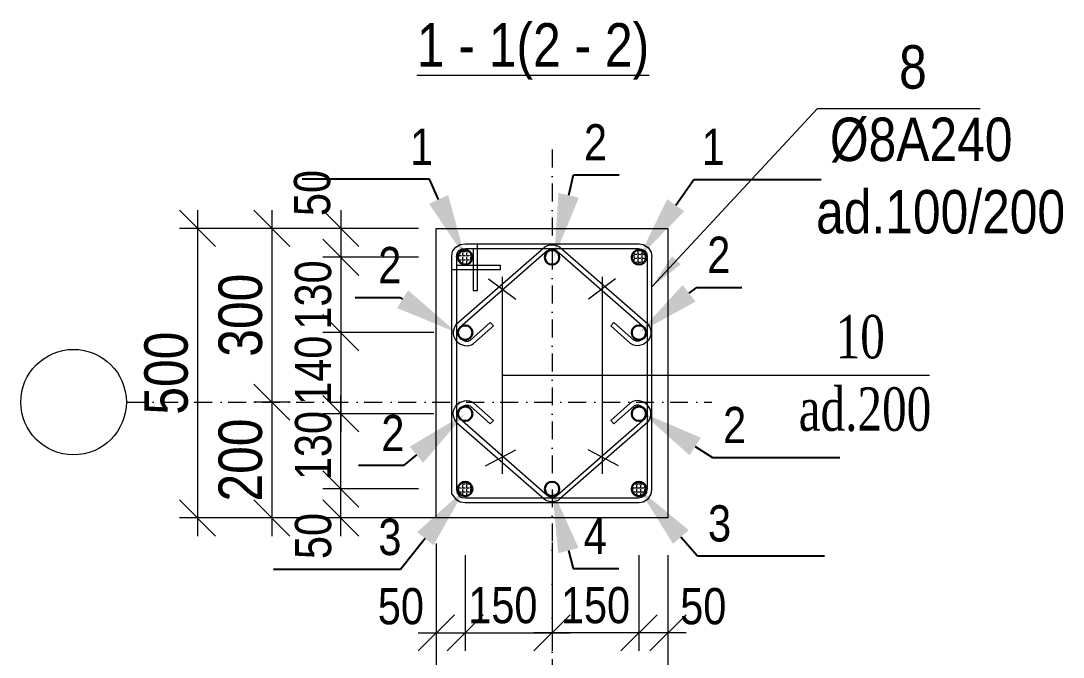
# Model space of a CAD drawing. Header units: millimetres. Extents: x -149347 to 251215, y -2929184 to -2541447.
# Drawn here: x -15316 to -8117, y -2694369 to -2689974 of the extents above; entities that cross this region are included whole.
import ezdxf
from ezdxf import colors
from ezdxf.entities.mleader import LeaderData, LeaderLine
from ezdxf.math import Vec2, Vec3

# ---------------------------------------------------------------- set-up
doc = ezdxf.new("R2010")
doc.units = ezdxf.units.MM
doc.linetypes.add('CENTER', pattern=[1524, 952.5, -190.5, 190.5, -190.5])
doc.linetypes.add('Dot & Dashed', pattern=[469.194434, 246.944437, -123.472219, 0, -98.777778])
for name, color, linetype, lineweight in [('Ishare xetleri', 95, 'Continuous', 5), ('Oxlar- - -', 84, 'CENTER', 5), ('Xamut', 5, 'Continuous', 15)]:
    doc.layers.add(name, color=color, linetype=linetype, lineweight=lineweight)
doc.layers.add('Text', color=7, linetype='Continuous')
doc.styles.add('400', font='times.ttf', dxfattribs={"width": 0.75, "height": 300})
doc.styles.add('style1', font='A3TI(LA).TTF', dxfattribs={"height": 400})
doc.styles.add('style6', font='ARIALN.TTF', dxfattribs={"height": 300})
doc.dimstyles.new('DIM_100', dxfattribs={"dimscale": 100, "dimtxt": 250, "dimasz": 2.5, "dimexe": 1.25, "dimexo": 0.625, "dimtad": 1, "dimdec": 0, "dimtxsty": 'style1', "dimblk": 'OBLIQUE', "dimcen": 2.5, "dimdle": 1.25, "dimclrd": 251, "dimclre": 251, "dimaunit": 1, "dimadec": 3, "dimazin": 0, "dimtfac": 1, "dimtdec": 0, "dimtmove": 1, "dimatfit": 3, "dimfxl": 1.25, "dimlwd": 5, "dimlwe": 5, "dimarcsym": 0})
pattern_1 = [(0, (-1734877.308, -91230.29), (0, 27.94), [20.32, -7.62]), (90, (-1734877.308, -91230.29), (-27.94, 2e-15), [20.32, -7.62])]
pattern_2 = [(0, (-1734877.308, -92030.277), (0, 27.94), [20.32, -7.62]), (90, (-1734877.308, -92030.277), (-27.94, 2e-15), [20.32, -7.62])]
pattern_3 = [(0, (-1736077.308, -91230.29), (0, 27.94), [20.32, -7.62]), (90, (-1736077.308, -91230.29), (-27.94, 2e-15), [20.32, -7.62])]
pattern_4 = [(0, (-10997, -2691557.412), (0, 27.94), [20.32, -7.62]), (90, (-10997, -2691557.412), (-27.94, 2e-15), [20.32, -7.62])]

# ---------------------------------------------------------------- blocks, each defined once
blk = doc.blocks.new('_Oblique')
at = {"color": 0, "linetype": 'ByBlock', "lineweight": -2}
blk.add_line((-0.5, -0.5), (0.5, 0.5), dxfattribs=at)
blk = doc.blocks.new('*D1496')
at = {"color": 251, "lineweight": 5, "ltscale": 15, "transparency": 16777216}
for p, q in [((-12447, -2693584.4), (-12447, -2695409.9)), ((-10847, -2693759.4), (-10847, -2695409.9))]:
    blk.add_line(p, q, dxfattribs=at)
at = {"color": 251, "linetype": 'ByBlock', "lineweight": 5, "ltscale": 15, "transparency": 16777216}
blk.add_line((-10722, -2695284.9), (-12572, -2695284.9), dxfattribs=at)
at = {"layer": 'Defpoints', "color": 0, "lineweight": 15, "ltscale": 15, "transparency": 16777216}
for p in [(-12447, -2693521.9), (-10847, -2693696.9), (-12447, -2695284.9)]:
    blk.add_point(p, dxfattribs=at)
at = {"color": 251, "lineweight": 5, "ltscale": 15, "transparency": 16777216, "xscale": 250, "yscale": 250, "zscale": 250, "rotation": 180}
blk.add_blockref('_Oblique', (-12447, -2695284.9), dxfattribs=at)
at = {"color": 251, "lineweight": 5, "ltscale": 15, "transparency": 16777216, "xscale": 250, "yscale": 250, "zscale": 250}
blk.add_blockref('_Oblique', (-10847, -2695284.9), dxfattribs=at)
at = {"color": 0, "lineweight": 15, "ltscale": 15, "transparency": 16777216, "insert": (-11647, -2695069.2), "char_height": 300, "attachment_point": 5, "style": 'style6'}
blk.add_mtext('400', dxfattribs=at)
blk = doc.blocks.new('*D1497')
at = {"color": 251, "lineweight": 5, "ltscale": 15, "transparency": 16777216}
for p, q in [((-12447, -2693584.4), (-12447, -2695409.9)), ((-10847, -2693759.4), (-10847, -2695409.9))]:
    blk.add_line(p, q, dxfattribs=at)
at = {"color": 251, "linetype": 'ByBlock', "lineweight": 5, "ltscale": 15, "transparency": 16777216}
blk.add_line((-10722, -2695284.9), (-12572, -2695284.9), dxfattribs=at)
at = {"layer": 'Defpoints', "color": 0, "lineweight": 15, "ltscale": 15, "transparency": 16777216}
for p in [(-12447, -2693521.9), (-10847, -2693696.9), (-12447, -2695284.9)]:
    blk.add_point(p, dxfattribs=at)
at = {"color": 251, "lineweight": 5, "ltscale": 15, "transparency": 16777216, "xscale": 250, "yscale": 250, "zscale": 250, "rotation": 180}
blk.add_blockref('_Oblique', (-12447, -2695284.9), dxfattribs=at)
at = {"color": 251, "lineweight": 5, "ltscale": 15, "transparency": 16777216, "xscale": 250, "yscale": 250, "zscale": 250}
blk.add_blockref('_Oblique', (-10847, -2695284.9), dxfattribs=at)
at = {"color": 0, "lineweight": 15, "ltscale": 15, "transparency": 16777216, "insert": (-11647, -2695069.2), "char_height": 300, "attachment_point": 5, "style": 'style6'}
blk.add_mtext('400', dxfattribs=at)
blk = doc.blocks.new('*D1498')
at = {"color": 251, "lineweight": 5, "ltscale": 15, "transparency": 16777216}
for p, q in [((-12447, -2693665.6), (-12447, -2694326.4)), ((-12247, -2693665.6), (-12247, -2694326.4))]:
    blk.add_line(p, q, dxfattribs=at)
at = {"color": 251, "linetype": 'ByBlock', "lineweight": 5, "ltscale": 15, "transparency": 16777216}
blk.add_line((-12572, -2694201.4), (-12122, -2694201.4), dxfattribs=at)
at = {"layer": 'Defpoints', "color": 0, "lineweight": 15, "ltscale": 15, "transparency": 16777216}
for p in [(-12447, -2693603.1), (-12247, -2693603.1), (-12247, -2694201.4)]:
    blk.add_point(p, dxfattribs=at)
at = {"color": 251, "lineweight": 5, "ltscale": 15, "transparency": 16777216, "xscale": 250, "yscale": 250, "zscale": 250, "rotation": 180}
blk.add_blockref('_Oblique', (-12447, -2694201.4), dxfattribs=at)
at = {"color": 251, "lineweight": 5, "ltscale": 15, "transparency": 16777216, "xscale": 250, "yscale": 250, "zscale": 250}
blk.add_blockref('_Oblique', (-12247, -2694201.4), dxfattribs=at)
at = {"color": 0, "lineweight": 15, "ltscale": 15, "transparency": 16777216, "insert": (-12691.2, -2694018.5), "char_height": 300, "attachment_point": 5, "style": 'style6'}
blk.add_mtext('{\\H0.83333x;50}', dxfattribs=at)
blk = doc.blocks.new('*D1501')
at = {"color": 251, "lineweight": 5, "ltscale": 15, "transparency": 16777216}
for p, q in [((-11047, -2693665.6), (-11047, -2694326.4)), ((-10847, -2693665.6), (-10847, -2694326.4))]:
    blk.add_line(p, q, dxfattribs=at)
at = {"color": 251, "linetype": 'ByBlock', "lineweight": 5, "ltscale": 15, "transparency": 16777216}
blk.add_line((-10722, -2694201.4), (-11172, -2694201.4), dxfattribs=at)
at = {"layer": 'Defpoints', "color": 0, "lineweight": 15, "ltscale": 15, "transparency": 16777216}
for p in [(-11047, -2693603.1), (-10847, -2693603.1), (-11047, -2694201.4)]:
    blk.add_point(p, dxfattribs=at)
at = {"color": 251, "lineweight": 5, "ltscale": 15, "transparency": 16777216, "xscale": 250, "yscale": 250, "zscale": 250, "rotation": 180}
blk.add_blockref('_Oblique', (-11047, -2694201.4), dxfattribs=at)
at = {"color": 251, "lineweight": 5, "ltscale": 15, "transparency": 16777216, "xscale": 250, "yscale": 250, "zscale": 250}
blk.add_blockref('_Oblique', (-10847, -2694201.4), dxfattribs=at)
at = {"color": 0, "lineweight": 15, "ltscale": 15, "transparency": 16777216, "insert": (-10602.8, -2694018.5), "char_height": 300, "attachment_point": 5, "style": 'style6'}
blk.add_mtext('{\\H0.83333x;50}', dxfattribs=at)
blk = doc.blocks.new('*D1502')
at = {"color": 251, "linetype": 'ByBlock', "lineweight": 5, "ltscale": 15, "transparency": 16777216}
blk.add_line((-13582.7, -2691282.4), (-13582.7, -2692732.4), dxfattribs=at)
at = {"color": 251, "lineweight": 5, "ltscale": 15, "transparency": 16777216}
for p, q in [((-13441.8, -2691407.4), (-13707.7, -2691407.4)), ((-13456, -2692607.4), (-13707.7, -2692607.4))]:
    blk.add_line(p, q, dxfattribs=at)
at = {"layer": 'Defpoints', "color": 0, "lineweight": 15, "ltscale": 15, "transparency": 16777216}
for p in [(-13379.3, -2691407.4), (-13582.7, -2692607.4), (-13393.5, -2692607.4)]:
    blk.add_point(p, dxfattribs=at)
at = {"color": 251, "lineweight": 5, "ltscale": 15, "transparency": 16777216, "xscale": 250, "yscale": 250, "zscale": 250}
for p, rotation in [((-13582.7, -2691407.4), 90), ((-13582.7, -2692607.4), 270)]:
    blk.add_blockref('_Oblique', p, dxfattribs=dict(at, rotation=rotation))
at = {"color": 0, "lineweight": 15, "ltscale": 15, "transparency": 16777216, "insert": (-13798.4, -2692007.4), "char_height": 300, "attachment_point": 5, "rotation": 90, "style": 'style6'}
blk.add_mtext('300', dxfattribs=at)
blk = doc.blocks.new('*D1503')
at = {"color": 251, "linetype": 'ByBlock', "lineweight": 5, "ltscale": 15, "transparency": 16777216}
blk.add_line((-14095.4, -2691282.4), (-14095.4, -2693532.4), dxfattribs=at)
at = {"color": 251, "lineweight": 5, "ltscale": 15, "transparency": 16777216}
for p, q in [((-12570, -2691407.4), (-14220.4, -2691407.4)), ((-12395, -2693407.4), (-14220.4, -2693407.4))]:
    blk.add_line(p, q, dxfattribs=at)
at = {"layer": 'Defpoints', "color": 0, "lineweight": 15, "ltscale": 15, "transparency": 16777216}
for p in [(-12507.5, -2691407.4), (-14095.4, -2693407.4), (-12332.5, -2693407.4)]:
    blk.add_point(p, dxfattribs=at)
at = {"color": 251, "lineweight": 5, "ltscale": 15, "transparency": 16777216, "xscale": 250, "yscale": 250, "zscale": 250}
for p, rotation in [((-14095.4, -2691407.4), 90), ((-14095.4, -2693407.4), 270)]:
    blk.add_blockref('_Oblique', p, dxfattribs=dict(at, rotation=rotation))
at = {"color": 0, "lineweight": 15, "ltscale": 15, "transparency": 16777216, "insert": (-14311.1, -2692407.4), "char_height": 300, "attachment_point": 5, "rotation": 90, "style": 'style6'}
blk.add_mtext('500', dxfattribs=at)
blk = doc.blocks.new('*D1504')
at = {"color": 251, "linetype": 'ByBlock', "lineweight": 5, "ltscale": 15, "transparency": 16777216}
blk.add_line((-13105.9, -2691282.4), (-13105.9, -2691732.4), dxfattribs=at)
at = {"color": 251, "lineweight": 5, "ltscale": 15, "transparency": 16777216}
for p, q in [((-12570.1, -2691407.4), (-13230.9, -2691407.4)), ((-12570.1, -2691607.4), (-13230.9, -2691607.4))]:
    blk.add_line(p, q, dxfattribs=at)
at = {"layer": 'Defpoints', "color": 0, "lineweight": 15, "ltscale": 15, "transparency": 16777216}
for p in [(-12507.6, -2691407.4), (-13105.9, -2691607.4), (-12507.6, -2691607.4)]:
    blk.add_point(p, dxfattribs=at)
at = {"color": 251, "lineweight": 5, "ltscale": 15, "transparency": 16777216, "xscale": 250, "yscale": 250, "zscale": 250}
for p, rotation in [((-13105.9, -2691407.4), 90), ((-13105.9, -2691607.4), 270)]:
    blk.add_blockref('_Oblique', p, dxfattribs=dict(at, rotation=rotation))
at = {"color": 0, "lineweight": 15, "ltscale": 15, "transparency": 16777216, "insert": (-13303.2, -2691163.2), "char_height": 300, "attachment_point": 5, "rotation": 90, "style": 'style6'}
blk.add_mtext('{\\H0.83333x;50}', dxfattribs=at)
blk = doc.blocks.new('*D1505')
at = {"color": 251, "linetype": 'ByBlock', "lineweight": 5, "ltscale": 15, "transparency": 16777216}
blk.add_line((-13582.7, -2692482.4), (-13582.7, -2693532.4), dxfattribs=at)
at = {"color": 251, "lineweight": 5, "ltscale": 15, "transparency": 16777216}
for p, q in [((-13502, -2692607.4), (-13707.7, -2692607.4)), ((-13502, -2693407.4), (-13707.7, -2693407.4))]:
    blk.add_line(p, q, dxfattribs=at)
at = {"layer": 'Defpoints', "color": 0, "lineweight": 15, "ltscale": 15, "transparency": 16777216}
for p in [(-13439.5, -2692607.4), (-13582.7, -2693407.4), (-13439.5, -2693407.4)]:
    blk.add_point(p, dxfattribs=at)
at = {"color": 251, "lineweight": 5, "ltscale": 15, "transparency": 16777216, "xscale": 250, "yscale": 250, "zscale": 250}
for p, rotation in [((-13582.7, -2692607.4), 90), ((-13582.7, -2693407.4), 270)]:
    blk.add_blockref('_Oblique', p, dxfattribs=dict(at, rotation=rotation))
at = {"color": 0, "lineweight": 15, "ltscale": 15, "transparency": 16777216, "insert": (-13798.4, -2693007.4), "char_height": 300, "attachment_point": 5, "rotation": 90, "style": 'style6'}
blk.add_mtext('200', dxfattribs=at)
blk = doc.blocks.new('*D1506')
at = {"color": 251, "linetype": 'ByBlock', "lineweight": 5, "ltscale": 15, "transparency": 16777216}
blk.add_line((-13105.9, -2693532.4), (-13105.9, -2693082.4), dxfattribs=at)
at = {"color": 251, "lineweight": 5, "ltscale": 15, "transparency": 16777216}
for p, q in [((-12570.1, -2693207.4), (-13230.9, -2693207.4)), ((-12570.1, -2693407.4), (-13230.9, -2693407.4))]:
    blk.add_line(p, q, dxfattribs=at)
at = {"layer": 'Defpoints', "color": 0, "lineweight": 15, "ltscale": 15, "transparency": 16777216}
for p in [(-13105.9, -2693207.4), (-12507.6, -2693207.4), (-12507.6, -2693407.4)]:
    blk.add_point(p, dxfattribs=at)
at = {"color": 251, "lineweight": 5, "ltscale": 15, "transparency": 16777216, "xscale": 250, "yscale": 250, "zscale": 250}
for p, rotation in [((-13105.9, -2693207.4), 90), ((-13105.9, -2693407.4), 270)]:
    blk.add_blockref('_Oblique', p, dxfattribs=dict(at, rotation=rotation))
at = {"color": 0, "lineweight": 15, "ltscale": 15, "transparency": 16777216, "insert": (-13296, -2693532.4), "char_height": 300, "attachment_point": 5, "rotation": 90, "style": 'style6'}
blk.add_mtext('{\\H0.83333x;50}', dxfattribs=at)
blk = doc.blocks.new('*D1507')
at = {"color": 251, "lineweight": 5, "ltscale": 15, "transparency": 16777216}
for p, q in [((-11647, -2693577.8), (-11647, -2694326.4)), ((-12247, -2693665.6), (-12247, -2694326.4))]:
    blk.add_line(p, q, dxfattribs=at)
at = {"color": 251, "linetype": 'ByBlock', "lineweight": 5, "ltscale": 15, "transparency": 16777216}
blk.add_line((-12372, -2694201.4), (-11522, -2694201.4), dxfattribs=at)
at = {"layer": 'Defpoints', "color": 0, "lineweight": 15, "ltscale": 15, "transparency": 16777216}
for p in [(-11647, -2693515.3), (-12247, -2693603.1), (-11647, -2694201.4)]:
    blk.add_point(p, dxfattribs=at)
at = {"color": 251, "lineweight": 5, "ltscale": 15, "transparency": 16777216, "xscale": 250, "yscale": 250, "zscale": 250, "rotation": 180}
blk.add_blockref('_Oblique', (-12247, -2694201.4), dxfattribs=at)
at = {"color": 251, "lineweight": 5, "ltscale": 15, "transparency": 16777216, "xscale": 250, "yscale": 250, "zscale": 250}
blk.add_blockref('_Oblique', (-11647, -2694201.4), dxfattribs=at)
at = {"color": 0, "lineweight": 15, "ltscale": 15, "transparency": 16777216, "insert": (-11987, -2694011.3), "char_height": 300, "attachment_point": 5, "style": 'style6'}
blk.add_mtext('{\\H0.83333x;150}', dxfattribs=at)
blk = doc.blocks.new('*D1508')
at = {"color": 251, "lineweight": 5, "ltscale": 15, "transparency": 16777216}
for p, q in [((-11647, -2693577.8), (-11647, -2694326.4)), ((-11047, -2693665.6), (-11047, -2694326.4))]:
    blk.add_line(p, q, dxfattribs=at)
at = {"color": 251, "linetype": 'ByBlock', "lineweight": 5, "ltscale": 15, "transparency": 16777216}
blk.add_line((-10922, -2694201.4), (-11772, -2694201.4), dxfattribs=at)
at = {"layer": 'Defpoints', "color": 0, "lineweight": 15, "ltscale": 15, "transparency": 16777216}
for p in [(-11647, -2693515.3), (-11047, -2693603.1), (-11647, -2694201.4)]:
    blk.add_point(p, dxfattribs=at)
at = {"color": 251, "lineweight": 5, "ltscale": 15, "transparency": 16777216, "xscale": 250, "yscale": 250, "zscale": 250, "rotation": 180}
blk.add_blockref('_Oblique', (-11647, -2694201.4), dxfattribs=at)
at = {"color": 251, "lineweight": 5, "ltscale": 15, "transparency": 16777216, "xscale": 250, "yscale": 250, "zscale": 250}
blk.add_blockref('_Oblique', (-11047, -2694201.4), dxfattribs=at)
at = {"color": 0, "lineweight": 15, "ltscale": 15, "transparency": 16777216, "insert": (-11347, -2694011.3), "char_height": 300, "attachment_point": 5, "style": 'style6'}
blk.add_mtext('{\\H0.83333x;150}', dxfattribs=at)
blk = doc.blocks.new('*D1509')
at = {"color": 251, "linetype": 'ByBlock', "lineweight": 5, "ltscale": 15, "transparency": 16777216}
blk.add_line((-13105.9, -2691482.4), (-13105.9, -2692252.4), dxfattribs=at)
at = {"color": 251, "lineweight": 5, "ltscale": 15, "transparency": 16777216}
for p, q in [((-12570.1, -2691607.4), (-13230.9, -2691607.4)), ((-12464.2, -2692127.4), (-13230.9, -2692127.4))]:
    blk.add_line(p, q, dxfattribs=at)
at = {"layer": 'Defpoints', "color": 0, "lineweight": 15, "ltscale": 15, "transparency": 16777216}
for p in [(-12507.6, -2691607.4), (-13105.9, -2692127.4), (-12401.7, -2692127.4)]:
    blk.add_point(p, dxfattribs=at)
at = {"color": 251, "lineweight": 5, "ltscale": 15, "transparency": 16777216, "xscale": 250, "yscale": 250, "zscale": 250}
for p, rotation in [((-13105.9, -2691607.4), 90), ((-13105.9, -2692127.4), 270)]:
    blk.add_blockref('_Oblique', p, dxfattribs=dict(at, rotation=rotation))
at = {"color": 0, "lineweight": 15, "ltscale": 15, "transparency": 16777216, "insert": (-13296, -2691867.4), "char_height": 300, "attachment_point": 5, "rotation": 90, "style": 'style6'}
blk.add_mtext('{\\H0.83333x;130}', dxfattribs=at)
blk = doc.blocks.new('*D1510')
at = {"color": 251, "linetype": 'ByBlock', "lineweight": 5, "ltscale": 15, "transparency": 16777216}
blk.add_line((-13105.9, -2693332.5), (-13105.9, -2692562.4), dxfattribs=at)
at = {"color": 251, "lineweight": 5, "ltscale": 15, "transparency": 16777216}
for p, q in [((-12464.2, -2692687.4), (-13230.9, -2692687.4)), ((-12570.1, -2693207.5), (-13230.9, -2693207.5))]:
    blk.add_line(p, q, dxfattribs=at)
at = {"layer": 'Defpoints', "color": 0, "lineweight": 15, "ltscale": 15, "transparency": 16777216}
for p in [(-13105.9, -2692687.4), (-12401.7, -2692687.4), (-12507.6, -2693207.5)]:
    blk.add_point(p, dxfattribs=at)
at = {"color": 251, "lineweight": 5, "ltscale": 15, "transparency": 16777216, "xscale": 250, "yscale": 250, "zscale": 250}
for p, rotation in [((-13105.9, -2692687.4), 90), ((-13105.9, -2693207.5), 270)]:
    blk.add_blockref('_Oblique', p, dxfattribs=dict(at, rotation=rotation))
at = {"color": 0, "lineweight": 15, "ltscale": 15, "transparency": 16777216, "insert": (-13296, -2692907.4), "char_height": 300, "attachment_point": 5, "rotation": 90, "style": 'style6'}
blk.add_mtext('{\\H0.83333x;130}', dxfattribs=at)
blk = doc.blocks.new('*D1511')
at = {"color": 251, "linetype": 'ByBlock', "lineweight": 5, "ltscale": 15, "transparency": 16777216}
blk.add_line((-13105.9, -2692002.4), (-13105.9, -2692812.4), dxfattribs=at)
at = {"color": 251, "lineweight": 5, "ltscale": 15, "transparency": 16777216}
for p, q in [((-12570.1, -2692127.4), (-13230.9, -2692127.4)), ((-12464.2, -2692687.4), (-13230.9, -2692687.4))]:
    blk.add_line(p, q, dxfattribs=at)
at = {"layer": 'Defpoints', "color": 0, "lineweight": 15, "ltscale": 15, "transparency": 16777216}
for p in [(-12507.6, -2692127.4), (-13105.9, -2692687.4), (-12401.7, -2692687.4)]:
    blk.add_point(p, dxfattribs=at)
at = {"color": 251, "lineweight": 5, "ltscale": 15, "transparency": 16777216, "xscale": 250, "yscale": 250, "zscale": 250}
for p, rotation in [((-13105.9, -2692127.4), 90), ((-13105.9, -2692687.4), 270)]:
    blk.add_blockref('_Oblique', p, dxfattribs=dict(at, rotation=rotation))
at = {"color": 0, "lineweight": 15, "ltscale": 15, "transparency": 16777216, "insert": (-13296, -2692387.4), "char_height": 300, "attachment_point": 5, "rotation": 90, "style": 'style6'}
blk.add_mtext('{\\H0.83333x;140}', dxfattribs=at)

msp = doc.modelspace()

# ---------------------------------------------------------------- hatches: boundary and pattern name
at = {"layer": 'Xamut'}
h = msp.add_hatch(dxfattribs=at)
h.set_pattern_fill('ANGLE', color=0, scale=4, style=0)
h.set_pattern_definition(pattern_2)
edge = h.paths.add_edge_path()
edge.add_arc((-12247.00078, -2691607.41177), 50, 0, 360)
h = msp.add_hatch(dxfattribs=at)
h.set_pattern_fill('ANGLE', color=0, scale=4, style=0)
h.set_pattern_definition(pattern_2)
edge = h.paths.add_edge_path()
edge.add_arc((-12247.00078, -2691607.41177), 50, 0, 360)
h = msp.add_hatch(dxfattribs=at)
h.set_pattern_fill('ANGLE', color=0, scale=4, style=0)
h.set_pattern_definition(pattern_4)
edge = h.paths.add_edge_path()
edge.add_arc((-11047.00078, -2691607.41177), 50, 0, 360)
h = msp.add_hatch(dxfattribs=at)
h.set_pattern_fill('ANGLE', color=0, scale=4, style=0)
h.set_pattern_definition(pattern_4)
edge = h.paths.add_edge_path()
edge.add_arc((-11047.00078, -2691607.41177), 50, 0, 360)
h = msp.add_hatch(dxfattribs=at)
h.set_pattern_fill('ANGLE', color=0, scale=4, style=0)
h.set_pattern_definition(pattern_1)
edge = h.paths.add_edge_path()
edge.add_arc((-12247.00078, -2693207.42562), 50, 0, 360)
h = msp.add_hatch(dxfattribs=at)
h.set_pattern_fill('ANGLE', color=0, scale=4, style=0)
h.set_pattern_definition(pattern_1)
edge = h.paths.add_edge_path()
edge.add_arc((-12247.00078, -2693207.42562), 50, 0, 360)
h = msp.add_hatch(dxfattribs=at)
h.set_pattern_fill('ANGLE', color=0, scale=4, style=0)
h.set_pattern_definition(pattern_3)
edge = h.paths.add_edge_path()
edge.add_arc((-11047.00078, -2693207.42562), 50, 0, 360)
h = msp.add_hatch(dxfattribs=at)
h.set_pattern_fill('ANGLE', color=0, scale=4, style=0)
h.set_pattern_definition(pattern_3)
edge = h.paths.add_edge_path()
edge.add_arc((-11047.00078, -2693207.42562), 50, 0, 360)

# ---------------------------------------------------------------- linework, layer by layer
at = {"color": 7, "lineweight": 15, "ltscale": 20}
msp.add_lwpolyline([(-12447.00078, -2691407.41177), (-10847.00078, -2691407.41177), (-10847.00078, -2693407.42562), (-12447.00078, -2693407.42562), (-12447.00078, -2691407.41177)], dxfattribs=at)
at = {"color": 1, "lineweight": 15, "ltscale": 15}
for points in [[(-12085.91224, -2691756.26665), (-11897.62666, -2691895.42709)], [(-11992.20765, -2691742.60044), (-11992.20765, -2693101.83703)], [(-11208.08933, -2691756.26665), (-11396.37491, -2691895.42709)], [(-11301.79392, -2691742.60044), (-11301.79392, -2693101.83703)], [(-11992.20765, -2692422.21874), (-9040.75851, -2692422.21874)], [(-12105.8338, -2693046.38995), (-11896.40689, -2692937.75679)], [(-11188.16777, -2693046.38995), (-11397.59468, -2692937.75679)]]:
    msp.add_lwpolyline(points, dxfattribs=at)
at = {"layer": 'Ishare xetleri', "color": 251, "lineweight": 9}
for p, q in [((-12334.02917, -2691565.53086), (-12310.85955, -2691536.20122)), ((-12334.02917, -2691565.53086), (-12310.85955, -2691536.20122)), ((-12310.85955, -2691536.20122), (-12282.24741, -2691518.25628)), ((-12310.85955, -2691536.20122), (-12282.24741, -2691518.25628)), ((-12289.17522, -2691560.37419), (-12271.41232, -2691549.23366)), ((-12289.17522, -2691560.37419), (-12271.41232, -2691549.23366)), ((-12282.24741, -2691518.25628), (-12247.31516, -2691514.29975)), ((-12282.24741, -2691518.25628), (-12247.31516, -2691514.29975)), ((-12271.41232, -2691549.23366), (-12245.50873, -2691546.29975)), ((-12271.41232, -2691549.23366), (-12245.50873, -2691546.29975)), ((-11049.28425, -2691546.29975), (-11028.44365, -2691550.00304)), ((-11049.28425, -2691546.29975), (-11028.44365, -2691550.00304)), ((-11046.46321, -2691514.29975), (-11017.0652, -2691519.52366)), ((-11046.46321, -2691514.29975), (-11017.0652, -2691519.52366)), ((-11028.44365, -2691550.00304), (-11006.47707, -2691563.13247)), ((-11028.44365, -2691550.00304), (-11006.47707, -2691563.13247)), ((-11017.0652, -2691519.52366), (-10983.89797, -2691539.34772)), ((-11017.0652, -2691519.52366), (-10983.89797, -2691539.34772)), ((-10983.89797, -2691539.34772), (-10962.28648, -2691571.57465)), ((-10983.89797, -2691539.34772), (-10962.28648, -2691571.57465)), ((-12338.29217, -2691601.11444), (-12334.02917, -2691565.53086)), ((-12338.29217, -2691601.11444), (-12334.02917, -2691565.53086)), ((-12306.29217, -2691603.02445), (-12303.32905, -2691578.29104)), ((-12306.29217, -2691603.02445), (-12303.32905, -2691578.29104)), ((-12303.32905, -2691578.29104), (-12289.17522, -2691560.37419)), ((-12303.32905, -2691578.29104), (-12289.17522, -2691560.37419)), ((-11006.47707, -2691563.13247), (-10993.14303, -2691583.0161)), ((-11006.47707, -2691563.13247), (-10993.14303, -2691583.0161)), ((-10993.14303, -2691583.0161), (-10990.44659, -2691605.48532)), ((-10993.14303, -2691583.0161), (-10990.44659, -2691605.48532)), ((-10962.28648, -2691571.57465), (-10958.44659, -2691603.57209)), ((-10962.28648, -2691571.57465), (-10958.44659, -2691603.57209)), ((-12338.29217, -2693243.91015), (-12310.85955, -2693278.63616)), ((-12338.29217, -2693243.91015), (-12310.85955, -2693278.63616)), ((-12310.85955, -2693278.63616), (-12282.24741, -2693296.58111)), ((-12310.85955, -2693278.63616), (-12282.24741, -2693296.58111)), ((-12306.29217, -2693211.81293), (-12303.32905, -2693236.54634)), ((-12306.29217, -2693211.81293), (-12303.32905, -2693236.54634)), ((-12303.32905, -2693236.54634), (-12289.17522, -2693254.4632)), ((-12303.32905, -2693236.54634), (-12289.17522, -2693254.4632)), ((-12289.17522, -2693254.4632), (-12271.41232, -2693265.60372)), ((-12289.17522, -2693254.4632), (-12271.41232, -2693265.60372)), ((-12271.41232, -2693265.60372), (-12245.50873, -2693268.53764)), ((-12271.41232, -2693265.60372), (-12245.50873, -2693268.53764)), ((-11049.28425, -2693268.53764), (-11028.44365, -2693264.83434)), ((-11049.28425, -2693268.53764), (-11028.44365, -2693264.83434)), ((-11028.44365, -2693264.83434), (-11006.47707, -2693251.70491)), ((-11028.44365, -2693264.83434), (-11006.47707, -2693251.70491)), ((-11017.0652, -2693295.31372), (-10983.89797, -2693275.48966)), ((-11017.0652, -2693295.31372), (-10983.89797, -2693275.48966)), ((-11006.47707, -2693251.70491), (-10993.14303, -2693231.82128)), ((-11006.47707, -2693251.70491), (-10993.14303, -2693231.82128)), ((-10993.14303, -2693231.82128), (-10990.44659, -2693209.35207)), ((-10993.14303, -2693231.82128), (-10990.44659, -2693209.35207)), ((-10983.89797, -2693275.48966), (-10962.28648, -2693243.26274)), ((-10983.89797, -2693275.48966), (-10962.28648, -2693243.26274)), ((-10962.28648, -2693243.26274), (-10958.44659, -2693211.2653)), ((-10962.28648, -2693243.26274), (-10958.44659, -2693211.2653)), ((-12282.24741, -2693296.58111), (-12247.31516, -2693300.53764)), ((-12282.24741, -2693296.58111), (-12247.31516, -2693300.53764)), ((-11046.46321, -2693300.53764), (-11017.0652, -2693295.31372)), ((-11046.46321, -2693300.53764), (-11017.0652, -2693295.31372))]:
    msp.add_line(p, q, dxfattribs=at)
at = {"layer": 'Ishare xetleri', "color": 251, "lineweight": 9, "ltscale": 50}
for p, q in [((-12308.68104, -2692069.65009), (-11701.63262, -2691538.37132)), ((-12247.31516, -2691514.29975), (-11046.46321, -2691514.29975)), ((-12247.31516, -2691514.29975), (-11046.46321, -2691514.29975)), ((-12245.50873, -2691546.29975), (-11049.28425, -2691546.29975)), ((-12245.50873, -2691546.29975), (-11049.28425, -2691546.29975)), ((-10985.32043, -2692069.65029), (-11592.3687, -2691538.37134)), ((-12338.29217, -2693243.91015), (-12338.29217, -2691601.11444)), ((-12338.29217, -2693243.91015), (-12338.29217, -2691601.11444)), ((-12306.29217, -2691603.02445), (-12306.29217, -2693211.81293)), ((-12306.29217, -2691603.02445), (-12306.29217, -2693211.81293)), ((-11680.31287, -2691562.23486), (-12287.3613, -2692093.51363)), ((-11613.68845, -2691562.23487), (-11006.64018, -2692093.51382)), ((-10990.44659, -2691605.48532), (-10990.44659, -2693209.35207)), ((-10990.44659, -2691605.48532), (-10990.44659, -2693209.35207)), ((-10958.44659, -2693211.2653), (-10958.44659, -2691603.57209)), ((-10958.44659, -2693211.2653), (-10958.44659, -2691603.57209)), ((-12308.68109, -2692745.18731), (-11701.63275, -2693276.46617)), ((-11680.313, -2693252.60264), (-12287.36134, -2692721.32378)), ((-11613.68857, -2693252.60264), (-11006.64023, -2692721.32378)), ((-10985.32048, -2692745.18731), (-11592.36882, -2693276.46617)), ((-12245.50873, -2693268.53764), (-11049.28425, -2693268.53764)), ((-12245.50873, -2693268.53764), (-11049.28425, -2693268.53764)), ((-12247.31516, -2693300.53764), (-11046.46321, -2693300.53764)), ((-12247.31516, -2693300.53764), (-11046.46321, -2693300.53764))]:
    msp.add_line(p, q, dxfattribs=at)
for points in [[(-12193.17018, -2691546.29975), (-12193.17018, -2691835.91421), (-12161.17018, -2691835.91421), (-12161.17018, -2691514.29975)], [(-12193.17018, -2691546.29975), (-12193.17018, -2691835.91421), (-12161.17018, -2691835.91421), (-12161.17018, -2691514.29975)], [(-12306.29217, -2691661.24237), (-12004.83687, -2691661.24237), (-12004.83687, -2691693.24237), (-12338.29217, -2691693.24237)], [(-12306.29217, -2691661.24237), (-12004.83687, -2691661.24237), (-12004.83687, -2691693.24237), (-12338.29217, -2691693.24237)], [(-12210.61448, -2692179.41759), (-12073.91549, -2692057.29036), (-12052.59575, -2692081.1539), (-12189.29473, -2692203.28113)], [(-11083.38703, -2692179.41775), (-11220.08597, -2692057.29048), (-11241.40573, -2692081.15401), (-11104.70678, -2692203.28128)], [(-12210.61451, -2692635.41983), (-12073.91554, -2692757.54708), (-12052.59579, -2692733.68355), (-12189.29476, -2692611.5563)], [(-11083.38706, -2692635.41983), (-11220.08602, -2692757.54708), (-11241.40577, -2692733.68355), (-11104.70681, -2692611.5563)]]:
    msp.add_lwpolyline(points, dxfattribs=at)
at = {"layer": 'Ishare xetleri', "color": 251}
msp.add_circle((-14951.49209, -2692607.43947), 364.34979, dxfattribs=at)
at = {"layer": 'Ishare xetleri', "color": 251, "lineweight": 9, "ltscale": 50}
for points in [[(-11701.63262, -2691538.37132), (-11674.22528, -2691514.38488), (-11619.77602, -2691514.38488), (-11592.3687, -2691538.37134)], [(-11680.31287, -2691562.23486), (-11663.60106, -2691547.60896), (-11630.40026, -2691547.60896), (-11613.68845, -2691562.23487)], [(-12308.68104, -2692069.65009), (-12375.59115, -2692157.07038), (-12269.64313, -2692254.82524), (-12189.29473, -2692203.28113)], [(-12287.3613, -2692093.51363), (-12327.09178, -2692156.27166), (-12250.39096, -2692205.64515), (-12210.61448, -2692179.41759)], [(-10985.32043, -2692069.65029), (-10918.41035, -2692157.07059), (-11024.35839, -2692254.82542), (-11104.70678, -2692203.28128)], [(-11006.64018, -2692093.51382), (-10966.90971, -2692156.27186), (-11043.61055, -2692205.64533), (-11083.38703, -2692179.41775)], [(-12308.68109, -2692745.18731), (-12375.59119, -2692657.76702), (-12269.64315, -2692560.01217), (-12189.29476, -2692611.5563)], [(-10985.32048, -2692745.18731), (-10918.41038, -2692657.76702), (-11024.35841, -2692560.01217), (-11104.70681, -2692611.5563)], [(-12287.36134, -2692721.32378), (-12327.09182, -2692658.56574), (-12250.39099, -2692609.19226), (-12210.61451, -2692635.41983)], [(-11006.64023, -2692721.32378), (-10966.90975, -2692658.56574), (-11043.61058, -2692609.19226), (-11083.38706, -2692635.41983)], [(-11701.63275, -2693276.46617), (-11674.22541, -2693300.45262), (-11619.77615, -2693300.45262), (-11592.36882, -2693276.46617)], [(-11680.313, -2693252.60264), (-11663.60119, -2693267.22854), (-11630.40038, -2693267.22854), (-11613.68857, -2693252.60264)]]:
    msp.add_open_spline(points, degree=3, dxfattribs=at)
at = {"layer": 'Oxlar- - -', "linetype": 'Dot & Dashed', "ltscale": 0.5}
for p, q in [((-11647.00078, -2690863.23853), (-11647.00078, -2695420.66527)), ((-14587.1423, -2692607.43947), (-10543.61944, -2692607.43947))]:
    msp.add_line(p, q, dxfattribs=at)
at = {"layer": 'Xamut', "lineweight": 30}
for centre in [(-12247.00078, -2691607.41177), (-12247.00078, -2691607.41177), (-11647.00078, -2691607.41177), (-11647.00078, -2691607.41177), (-11047.00078, -2691607.41177), (-11047.00078, -2691607.41177), (-12247.00078, -2692127.41177), (-11047.00078, -2692127.41177), (-12247.00078, -2692687.42562), (-11047.00078, -2692687.42562), (-12247.00078, -2693207.42562), (-12247.00078, -2693207.42562), (-11647.00078, -2693207.42562), (-11647.00078, -2693207.42562), (-11047.00078, -2693207.42562), (-11047.00078, -2693207.42562)]:
    msp.add_circle(centre, 50, dxfattribs=at)

# ---------------------------------------------------------------- texts
at = {"color": 7, "lineweight": 5, "ltscale": 15, "insert": (-12580.62753, -2689989.96039), "char_height": 300, "attachment_point": 1, "style": 'style6'}
msp.add_mtext_dynamic_manual_height_columns('{\\fArial Narrow|b0|i0|c238|p34;\\L1 - 1(2 - 2)}', width=10162.2055716, gutter_width=3519.63915, heights=[0], dxfattribs=at)
at = {"layer": 'Text', "char_height": 300, "attachment_point": 1}
for s, insert, style in [('    {\\fArial Narrow|b0|i0|c238|p34;  8\\P %%C8A240\\Pad.100/200 }', (-9823.91749, -2690142.33987), 'style6'), ('{\\fTimes New Roman|b0|i0|c238|p18;    10\\P ad.200}', (-10028.54096, -2692005.38419), '400')]:
    msp.add_mtext(s, dxfattribs=dict(at, insert=insert, style=style))

# ---------------------------------------------------------------- dimensions: what is measured, and where the dimension line sits
at = {"color": 7, "lineweight": 15, "ltscale": 15}
for base, p1, p2, angle, picture, middle in [((-13105.88457, -2691607.41177), (-12507.56975, -2691407.41177), (-12507.56975, -2691607.41177), 270, '*D1504', (-13113.07529, -2691163.19622)), ((-13105.88457, -2692127.41177), (-12507.56975, -2691607.41177), (-12401.7038, -2692127.41177), 270, '*D1509', (-13105.88457, -2691867.41177)), ((-13105.88457, -2692687.42562), (-12507.56975, -2692127.41177), (-12401.7038, -2692687.42562), 270, '*D1511', (-13105.88457, -2692387.41177)), ((-13105.88457, -2692687.42562), (-12507.56975, -2693207.45332), (-12401.7038, -2692687.42562), 90, '*D1510', (-13105.88457, -2692907.436)), ((-13105.88457, -2693207.42562), (-12507.56975, -2693407.42562), (-12507.56975, -2693207.42562), 90, '*D1506', (-13105.88457, -2693532.42562)), ((-11647.00078, -2694201.42284), (-11047.00078, -2693603.10802), (-11647.00078, -2693515.29482), 180, '*D1508', (-11347.00078, -2694201.42284)), ((-11047.00078, -2694201.42284), (-10847.00078, -2693603.10802), (-11047.00078, -2693603.10802), 180, '*D1501', (-10602.78523, -2694208.61357))]:
    dim = msp.add_linear_dim(base=base, p1=p1, p2=p2, angle=angle, text='{\\H0.83333x;<>}', dimstyle='DIM_100', override={"dimlfac": 0.25, "dimtxsty": 'style6'}, dxfattribs=at)
    dim.commit()
    dim.dimension.update_dxf_attribs({"geometry": picture, "text_midpoint": middle, "dimtype": 160})
for base, p1, p2, angle, picture, middle in [((-14095.40603, -2693407.42562), (-12507.45773, -2691407.41177), (-12332.47517, -2693407.42562), 270, '*D1503', (-14311.07793, -2692407.41869)), ((-13582.71047, -2692607.42562), (-13379.28897, -2691407.41177), (-13393.53528, -2692607.42562), 270, '*D1502', (-13798.38236, -2692007.41869)), ((-13582.69662, -2693407.42562), (-13439.538, -2692607.42562), (-13439.538, -2693407.42562), 270, '*D1505', (-13798.36851, -2693007.42562)), ((-12447.00078, -2695284.8554), (-10847.00078, -2693696.9071), (-12447.00078, -2693521.92453), 180, '*D1496', (-11647.00078, -2695069.18351)), ((-12447.00078, -2695284.8554), (-10847.00078, -2693696.9071), (-12447.00078, -2693521.92453), 180, '*D1497', (-11647.00078, -2695069.18351))]:
    dim = msp.add_linear_dim(base=base, p1=p1, p2=p2, angle=angle, dimstyle='DIM_100', override={"dimlfac": 0.25, "dimtxsty": 'style6'}, dxfattribs=at)
    dim.commit()
    dim.dimension.update_dxf_attribs({"geometry": picture, "text_midpoint": middle})
for base, p1, p2, picture, middle in [((-11647.00078, -2694201.42284), (-12247.00078, -2693603.10802), (-11647.00078, -2693515.29482), '*D1507', (-11987.00078, -2694201.42284)), ((-12247.00078, -2694201.42284), (-12447.00078, -2693603.10802), (-12247.00078, -2693603.10802), '*D1498', (-12691.21634, -2694208.61357))]:
    dim = msp.add_linear_dim(base=base, p1=p1, p2=p2, text='{\\H0.83333x;<>}', dimstyle='DIM_100', override={"dimlfac": 0.25, "dimtxsty": 'style6'}, dxfattribs=at)
    dim.commit()
    dim.dimension.update_dxf_attribs({"geometry": picture, "text_midpoint": middle, "dimtype": 160})

# ---------------------------------------------------------------- leaders
at = {"color": 7, "lineweight": 15, "ltscale": 80}
msp.add_leader([(-10958.44659, -2691810.92145), (-9813.47899, -2690578.87221), (-8691.61757, -2690578.87221)], dimstyle='DIM_100', override={"dimgap": 0.625, "dimtad": 0}, dxfattribs=at)
at = {"color": 3, "linetype": 'ByBlock', "lineweight": 9}
ml = msp.add_multileader_mtext('Standard', dxfattribs=at)
ml.set_content('{\\fArial Narrow|b0|i0|c238|p34;\\H0.83333x;\\C256; 2 \\H1.2x;      }', color=3, style='style6')
ml.set_leader_properties()
ml.build(insert=Vec2(0, 0))
ml.multileader.update_dxf_attribs({"text_left_attachment_type": 6, "text_right_attachment_type": 6, "dogleg_length": 0.36, "arrow_head_size": 440})
ctx = ml.context
ctx.base_point, ctx.char_height, ctx.arrow_head_size, ctx.landing_gap_size, ctx.plane_origin = Vec3(-11499.20191, -2691037.78763), 300, 440, 0.198, Vec3(-3709.16276, -2685437.93969)
ctx.left_attachment, ctx.right_attachment, ctx.text_align_type = 6, 6, 1
notes = []
notes.append((ctx, [(1, (1, 1, 0), (-11499.56191, -2691037.78763), (1, 0), 0.36, [(0, [(-11632.24467, -2691607.41177)], 0, [])])]))
ctx.mtext.insert, ctx.mtext.width, ctx.mtext.alignment, ctx.mtext.flow_direction = Vec3(-11387.13532, -2690687.78783), 312.58621, 2, 5
ml = msp.add_multileader_mtext('Standard', dxfattribs=at)
ml.set_content('{\\fArial Narrow|b0|i0|c238|p34;\\H0.83333x;\\C256; 1\\H1.2x;      }', color=3, style='style6')
ml.set_leader_properties()
ml.build(insert=Vec2(0, 0))
ml.multileader.update_dxf_attribs({"text_left_attachment_type": 6, "text_right_attachment_type": 6, "dogleg_length": 0.36, "arrow_head_size": 440})
ctx = ml.context
ctx.base_point, ctx.char_height, ctx.arrow_head_size, ctx.landing_gap_size, ctx.plane_origin = Vec3(-12681.0101, -2691068.62925), 300, 440, 0.198, Vec3(-4455.53389, -2685613.06492)
ctx.left_attachment, ctx.right_attachment, ctx.text_align_type = 6, 6, 1
notes.append((ctx, [(0, (1, 1, 0), (-12494.3749, -2691068.62925), (-1, 0), 0.36, [(0, [(-12247.00078, -2691607.41177)], 0, [])])]))
ctx.mtext.insert, ctx.mtext.alignment, ctx.mtext.flow_direction = Vec3(-12587.8725, -2690718.62945), 2, 5
ml = msp.add_multileader_mtext('Standard', dxfattribs=at)
ml.set_content('{\\fArial Narrow|b0|i0|c238|p34;\\H0.83333x;\\C256; 1\\H1.2x;      }', color=3, style='style6')
ml.set_leader_properties()
ml.build(insert=Vec2(0, 0))
ml.multileader.update_dxf_attribs({"text_left_attachment_type": 6, "text_right_attachment_type": 6, "dogleg_length": 0.36, "arrow_head_size": 440})
ctx = ml.context
ctx.base_point, ctx.char_height, ctx.arrow_head_size, ctx.landing_gap_size, ctx.plane_origin = Vec3(-10666.80294, -2691069.11517), 300, 440, 0.198, Vec3(-2454.86955, -2685613.06492)
ctx.left_attachment, ctx.right_attachment, ctx.text_align_type = 6, 6, 1
notes.append((ctx, [(1, (1, 1, 0), (-10667.16294, -2691069.11517), (1, 0), 0.36, [(0, [(-11046.82941, -2691607.41177)], 0, [])])]))
ctx.mtext.insert, ctx.mtext.alignment, ctx.mtext.flow_direction = Vec3(-10573.66534, -2690719.11537), 2, 5
ml = msp.add_multileader_mtext('Standard', dxfattribs=at)
ml.set_content('{\\fArial Narrow|b0|i0|c238|p34;\\H0.83333x;\\C256; 2\\H1.2x;      }', color=3, style='style6')
ml.set_leader_properties()
ml.build(insert=Vec2(0, 0))
ml.multileader.update_dxf_attribs({"text_left_attachment_type": 6, "text_right_attachment_type": 6, "dogleg_length": 0.36, "arrow_head_size": 440})
ctx = ml.context
ctx.base_point, ctx.char_height, ctx.arrow_head_size, ctx.landing_gap_size, ctx.plane_origin = Vec3(-10647.68713, -2691814.65605), 300, 440, 0.198, Vec3(-2048.8718, -2685940.31566)
ctx.left_attachment, ctx.right_attachment, ctx.text_align_type = 6, 6, 1
notes.append((ctx, [(1, (1, 1, 0), (-10648.04713, -2691814.65605), (1, 0), 0.36, [(0, [(-11047.00078, -2692127.41177)], 0, [])])]))
ctx.mtext.insert, ctx.mtext.width, ctx.mtext.alignment, ctx.mtext.flow_direction = Vec3(-10535.62055, -2691464.65625), 307.054329, 2, 5
ml = msp.add_multileader_mtext('Standard', dxfattribs=at)
ml.set_content('{\\fArial Narrow|b0|i0|c238|p34;\\H0.83333x;\\C256; 2\\H1.2x;      }', color=3, style='style6')
ml.set_leader_properties()
ml.build(insert=Vec2(0, 0))
ml.multileader.update_dxf_attribs({"text_left_attachment_type": 6, "text_right_attachment_type": 6, "dogleg_length": 0.36, "arrow_head_size": 440})
ctx = ml.context
ctx.base_point, ctx.char_height, ctx.arrow_head_size, ctx.landing_gap_size, ctx.plane_origin = Vec3(-12919.95959, -2691886.08963), 300, 440, 0.198, Vec3(-4721.42511, -2686366.70662)
ctx.left_attachment, ctx.right_attachment, ctx.text_align_type = 6, 6, 1
notes.append((ctx, [(0, (1, 1, 0), (-12695.46642, -2691886.08963), (-1, 0), 0.36, [(0, [(-12305.16639, -2692127.79647)], 0, [])])]))
ctx.mtext.insert, ctx.mtext.width, ctx.mtext.alignment, ctx.mtext.flow_direction = Vec3(-12807.893, -2691536.08983), 307.054329, 2, 5
ml = msp.add_multileader_mtext('Standard', dxfattribs=at)
ml.set_content('{\\fArial Narrow|b0|i0|c238|p34;\\H0.83333x;\\C256; 2\\H1.2x;      }', color=3, style='style6')
ml.set_leader_properties()
ml.build(insert=Vec2(0, 0))
ml.multileader.update_dxf_attribs({"text_left_attachment_type": 6, "text_right_attachment_type": 6, "dogleg_length": 0.36, "arrow_head_size": 440})
ctx = ml.context
ctx.base_point, ctx.char_height, ctx.arrow_head_size, ctx.landing_gap_size, ctx.plane_origin = Vec3(-12898.24939, -2693046.10448), 300, 440, 0.198, Vec3(-4755.03682, -2687643.80428)
ctx.left_attachment, ctx.right_attachment, ctx.text_align_type = 6, 6, 1
notes.append((ctx, [(0, (1, 1, 0), (-12673.75622, -2693046.10448), (-1, 0), 0.36, [(0, [(-12247.00078, -2692687.42562)], 0, [])])]))
ctx.mtext.insert, ctx.mtext.width, ctx.mtext.alignment, ctx.mtext.flow_direction = Vec3(-12786.18281, -2692696.10468), 307.054329, 2, 5
ml = msp.add_multileader_mtext('Standard', dxfattribs=at)
ml.set_content('{\\fArial Narrow|b0|i0|c238|p34;\\H0.83333x;\\C256; 2\\H1.2x;      }', color=3, style='style6')
ml.set_leader_properties()
ml.build(insert=Vec2(0, 0))
ml.multileader.update_dxf_attribs({"text_left_attachment_type": 6, "text_right_attachment_type": 6, "dogleg_length": 0.36, "arrow_head_size": 440})
ctx = ml.context
ctx.base_point, ctx.char_height, ctx.arrow_head_size, ctx.landing_gap_size, ctx.plane_origin = Vec3(-10538.19174, -2692990.68186), 300, 440, 0.198, Vec3(-2331.78429, -2687566.24341)
ctx.left_attachment, ctx.right_attachment, ctx.text_align_type = 6, 6, 1
notes.append((ctx, [(1, (1, 1, 0), (-10538.55174, -2692990.68186), (1, 0), 0.36, [(0, [(-11029.71825, -2692677.6556)], 0, [])])]))
ctx.mtext.insert, ctx.mtext.alignment, ctx.mtext.flow_direction = Vec3(-10426.12516, -2692640.68206), 2, 5
ml = msp.add_multileader_mtext('Standard', dxfattribs=at)
ml.set_content('{\\fArial Narrow|b0|i0|c238|p34;\\H0.83333x;\\C256; 3\\H1.2x;      }', color=3, style='style6')
ml.set_leader_properties()
ml.build(insert=Vec2(0, 0))
ml.multileader.update_dxf_attribs({"text_left_attachment_type": 6, "text_right_attachment_type": 6, "dogleg_length": 0.36, "arrow_head_size": 440})
ctx = ml.context
ctx.base_point, ctx.char_height, ctx.arrow_head_size, ctx.landing_gap_size, ctx.plane_origin = Vec3(-12919.70542, -2693763.84056), 300, 440, 0.198, Vec3(-4581.19961, -2688236.87699)
ctx.left_attachment, ctx.right_attachment, ctx.text_align_type = 6, 6, 1
notes.append((ctx, [(0, (1, 1, 0), (-12693.67747, -2693763.84056), (-1, 0), 0.36, [(0, [(-12247.00078, -2693207.42562)], 0, [])])]))
ctx.mtext.insert, ctx.mtext.alignment, ctx.mtext.flow_direction = Vec3(-12806.87144, -2693413.84076), 2, 5
ml = msp.add_multileader_mtext('Standard', dxfattribs=at)
ml.set_content('{\\fArial Narrow|b0|i0|c238|p34;\\H0.83333x;\\C256; 4 \\H1.2x;      }', color=3, style='style6')
ml.set_leader_properties()
ml.build(insert=Vec2(0, 0))
ml.multileader.update_dxf_attribs({"text_left_attachment_type": 6, "text_right_attachment_type": 6, "dogleg_length": 0.36, "arrow_head_size": 440})
ctx = ml.context
ctx.base_point, ctx.char_height, ctx.arrow_head_size, ctx.landing_gap_size, ctx.plane_origin = Vec3(-11501.52214, -2693756.66079), 300, 440, 0.198, Vec3(-3844.66889, -2688232.19765)
ctx.left_attachment, ctx.right_attachment, ctx.text_align_type = 6, 6, 1
notes.append((ctx, [(1, (1, 1, 0), (-11501.88214, -2693756.66079), (1, 0), 0.36, [(0, [(-11647.00078, -2693207.42562)], 0, [])])]))
ctx.mtext.insert, ctx.mtext.width, ctx.mtext.alignment, ctx.mtext.flow_direction = Vec3(-11388.94397, -2693406.66099), 312.58621, 2, 5
ml = msp.add_multileader_mtext('Standard', dxfattribs=at)
ml.set_content('{\\fArial Narrow|b0|i0|c238|p34;\\H0.83333x;\\C256; 3\\H1.2x;      }', color=3, style='style6')
ml.set_leader_properties()
ml.build(insert=Vec2(0, 0))
ml.multileader.update_dxf_attribs({"text_left_attachment_type": 6, "text_right_attachment_type": 6, "dogleg_length": 0.36, "arrow_head_size": 440})
ctx = ml.context
ctx.base_point, ctx.char_height, ctx.arrow_head_size, ctx.landing_gap_size, ctx.plane_origin = Vec3(-10642.99135, -2693669.88553), 300, 440, 0.198, Vec3(-2510.93858, -2688096.65969)
ctx.left_attachment, ctx.right_attachment, ctx.text_align_type = 6, 6, 1
notes.append((ctx, [(1, (1, 1, 0), (-10643.35135, -2693669.88553), (1, 0), 0.36, [(0, [(-11047.00078, -2693207.42562)], 0, [])])]))
ctx.mtext.insert, ctx.mtext.alignment, ctx.mtext.flow_direction = Vec3(-10530.15737, -2693319.88573), 2, 5
for ctx, leaders in notes:
    for number, flags, end, landing, length, lines in leaders:
        leader = LeaderData()
        leader.index, (leader.has_last_leader_line, leader.has_dogleg_vector, leader.attachment_direction) = number, flags
        leader.last_leader_point, leader.dogleg_vector, leader.dogleg_length = Vec3(end), Vec3(landing), length
        for number, points, colour, breaks in lines:
            line = LeaderLine()
            line.index, line.vertices, line.color, line.breaks = number, Vec3.list(points), colors.encode_raw_color(colour), breaks
            leader.lines.append(line)
        ctx.leaders.append(leader)

doc.saveas('drawing.dxf')
